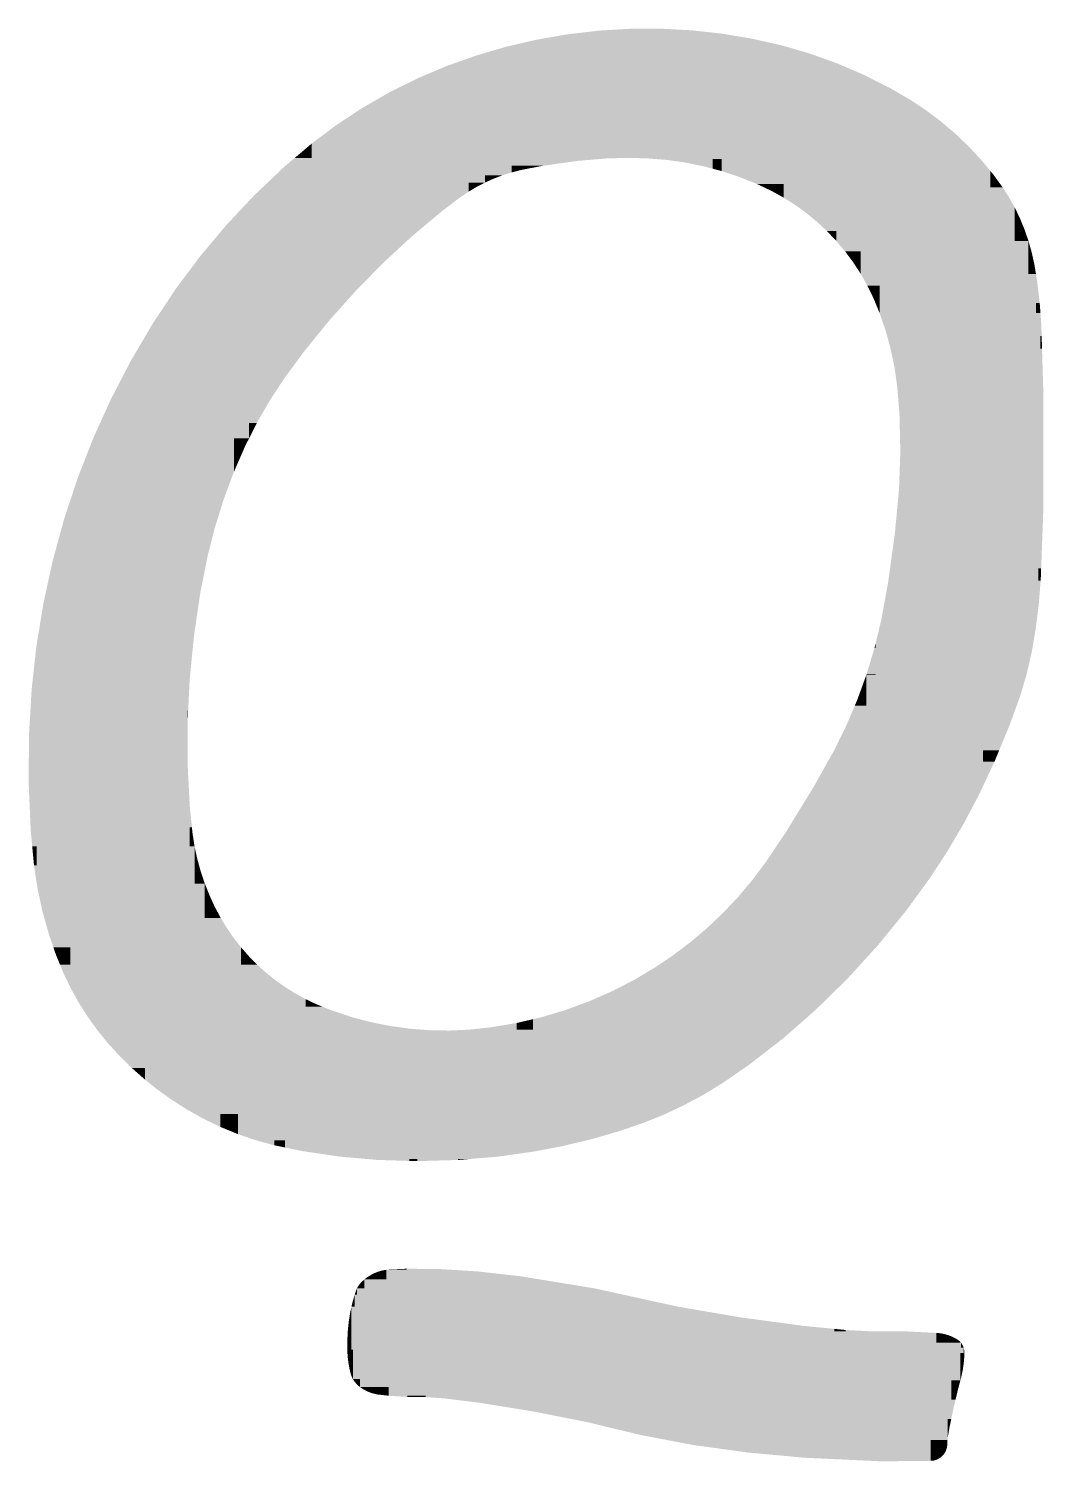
# Model space of a CAD drawing. Extents: x 149 to 8866, y 149 to 4853.
# Drawn here: x 5125.69 to 5158.85, y 4737.97 to 4784.81 of the extents above; entities that cross this region are included whole.
import ezdxf

# ---------------------------------------------------------------- set-up
doc = ezdxf.new("R2010")
doc.units = 0
doc.layers.add('L1D0', color=1, linetype='CONTINUOUS')

msp = doc.modelspace()

# ---------------------------------------------------------------- linework, layer by layer
at = {"layer": 'L1D0'}
for points in [[(5141.287, 4784.211), (5142.28, 4784.442), (5142.494, 4784.211), (5142.494, 4784.479)], [(5142.494, 4784.362), (5142.494, 4784.479), (5143.285, 4784.362), (5143.285, 4784.618)], [(5142.494, 4780.533), (5142.494, 4784.362), (5144.217, 4780.533), (5144.217, 4784.362)], [(5143.285, 4784.362), (5143.285, 4784.618), (5144.298, 4784.362), (5144.298, 4784.738)], [(5144.217, 4780.581), (5144.217, 4784.362), (5145.219, 4780.581), (5145.219, 4784.362)], [(5144.298, 4784.738), (5144.807, 4784.769), (5145.313, 4784.738), (5145.313, 4784.8)], [(5144.298, 4784.362), (5144.298, 4784.738), (5145.313, 4784.362), (5145.313, 4784.738)], [(5145.219, 4780.581), (5145.219, 4784.362), (5146.221, 4780.581), (5146.221, 4784.362)], [(5145.313, 4784.362), (5145.313, 4784.8), (5146.326, 4784.362), (5146.326, 4784.805)], [(5146.221, 4780.539), (5146.221, 4784.362), (5149.84, 4780.539), (5149.84, 4784.362)], [(5146.326, 4784.362), (5146.326, 4784.805), (5147.339, 4784.362), (5147.339, 4784.752)], [(5147.339, 4784.362), (5147.339, 4784.752), (5148.346, 4784.362), (5148.346, 4784.642)], [(5148.346, 4784.362), (5148.346, 4784.642), (5149.84, 4784.362), (5149.345, 4784.474)], [(5149.84, 4783.991), (5149.84, 4784.362), (5151.217, 4783.991), (5150.304, 4784.257)], [(5139.345, 4783.583), (5139.827, 4783.753), (5140.308, 4783.583), (5140.308, 4783.924)], [(5140.308, 4783.924), (5141.287, 4784.211), (5141.287, 4783.924)], [(5140.308, 4783.184), (5140.308, 4783.924), (5142.494, 4783.184), (5142.494, 4783.924)], [(5141.287, 4783.924), (5141.287, 4784.211), (5142.494, 4783.924), (5142.494, 4784.211)], [(5149.84, 4783.67), (5149.84, 4783.991), (5151.217, 4783.67), (5151.217, 4783.991)], [(5151.217, 4783.67), (5151.217, 4783.991), (5152.112, 4783.67)], [(5138.404, 4783.184), (5139.345, 4783.583), (5140.308, 4783.184), (5140.308, 4783.583)], [(5149.84, 4783.295), (5149.84, 4783.67), (5152.986, 4783.295), (5152.112, 4783.67)], [(5136.603, 4782.219), (5137.49, 4782.729), (5138.404, 4782.219), (5138.404, 4783.184)], [(5138.404, 4782.219), (5138.404, 4783.184), (5142.494, 4782.219), (5142.494, 4783.184)], [(5149.84, 4782.134), (5149.84, 4783.295), (5152.986, 4782.134), (5152.986, 4783.295)], [(5152.986, 4782.627), (5152.986, 4783.295), (5154.246, 4782.627), (5153.835, 4782.867)], [(5152.986, 4782.134), (5152.986, 4782.627), (5154.246, 4782.134), (5154.246, 4782.627)], [(5154.246, 4782.134), (5154.246, 4782.627), (5155.022, 4782.134), (5154.511, 4782.473)], [(5134.932, 4781.044), (5135.75, 4781.657), (5136.603, 4781.044), (5136.603, 4782.219)], [(5136.603, 4780.323), (5136.603, 4782.219), (5142.494, 4780.323), (5142.494, 4782.219)], [(5149.84, 4780.15), (5149.84, 4782.134), (5155.022, 4780.15), (5155.022, 4782.134)], [(5155.022, 4781.367), (5155.022, 4782.134), (5155.979, 4781.367), (5155.512, 4781.764)], [(5155.022, 4780.943), (5155.022, 4781.367), (5156.422, 4780.943), (5155.979, 4781.367)], [(5134.386, 4780.581), (5134.543, 4780.713), (5134.932, 4780.581), (5134.932, 4780.713)], [(5134.543, 4780.713), (5134.932, 4781.044), (5134.932, 4780.713)], [(5134.932, 4780.282), (5134.932, 4781.044), (5136.603, 4780.282), (5136.603, 4781.044)], [(5155.022, 4780.493), (5155.022, 4780.943), (5156.839, 4780.493), (5156.422, 4780.943)], [(5133.502, 4779.776), (5134.034, 4780.282), (5136.603, 4779.776), (5136.603, 4780.282)], [(5134.034, 4780.282), (5134.386, 4780.581), (5134.932, 4780.282), (5134.932, 4780.581)], [(5136.603, 4779.776), (5136.603, 4780.323), (5140.606, 4779.776), (5140.606, 4780.323)], [(5140.606, 4780.106), (5140.606, 4780.323), (5141.474, 4780.106), (5141.474, 4780.323)], [(5141.474, 4780.213), (5141.474, 4780.323), (5141.926, 4780.213), (5141.926, 4780.323)], [(5141.474, 4780.106), (5141.474, 4780.213), (5141.774, 4780.183), (5141.926, 4780.213)], [(5141.926, 4780.213), (5141.926, 4780.323), (5142.494, 4780.323)], [(5142.494, 4780.323), (5142.494, 4780.533), (5143.64, 4780.483), (5144.217, 4780.533)], [(5144.217, 4780.533), (5144.217, 4780.581), (5144.55, 4780.561), (5145.219, 4780.581)], [(5146.221, 4780.539), (5145.888, 4780.566), (5146.221, 4780.581), (5145.219, 4780.581)], [(5147.138, 4780.43), (5146.529, 4780.515), (5147.138, 4780.539), (5146.221, 4780.539)], [(5147.138, 4780.43), (5147.138, 4780.539), (5148.04, 4780.43), (5148.04, 4780.539)], [(5148.04, 4780.228), (5147.742, 4780.307), (5148.04, 4780.43), (5147.138, 4780.43)], [(5148.336, 4780.15), (5148.04, 4780.228), (5148.336, 4780.539), (5148.04, 4780.539)], [(5148.336, 4780.15), (5148.336, 4780.539), (5149.84, 4780.15), (5149.84, 4780.539)], [(5149.488, 4779.728), (5148.918, 4779.956), (5149.488, 4780.15), (5148.336, 4780.15)], [(5149.488, 4779.728), (5149.488, 4780.15), (5150.36, 4779.728), (5150.36, 4780.15)], [(5150.36, 4779.283), (5150.36, 4780.15), (5152.084, 4779.283), (5152.084, 4780.15)], [(5152.084, 4778.954), (5152.084, 4780.15), (5157.122, 4778.954), (5157.122, 4780.15)], [(5155.022, 4780.15), (5155.022, 4780.493), (5157.122, 4780.15), (5156.839, 4780.493)], [(5157.122, 4779.771), (5157.122, 4780.15), (5157.409, 4779.771), (5157.229, 4780.02)], [(5132.153, 4778.39), (5133.066, 4779.362), (5133.502, 4778.39), (5133.502, 4779.776)], [(5133.502, 4778.39), (5133.502, 4779.776), (5137.511, 4778.39), (5137.511, 4779.776)], [(5137.511, 4778.834), (5137.511, 4779.776), (5139.19, 4778.834), (5139.19, 4779.776)], [(5139.19, 4779.476), (5139.19, 4779.776), (5140.064, 4779.476), (5140.064, 4779.776)], [(5140.064, 4779.476), (5140.064, 4779.776), (5140.331, 4779.634), (5140.606, 4779.776)], [(5140.606, 4780.013), (5140.606, 4780.106), (5141.179, 4780.013), (5141.474, 4780.106)], [(5140.606, 4779.776), (5140.606, 4780.013), (5140.889, 4779.903), (5141.179, 4780.013)], [(5149.968, 4779.5), (5149.765, 4779.596), (5149.968, 4779.728), (5149.488, 4779.728)], [(5149.968, 4779.5), (5149.968, 4779.728), (5150.36, 4779.5), (5150.36, 4779.728)], [(5157.122, 4779.616), (5157.122, 4779.771), (5157.523, 4779.616), (5157.409, 4779.771)], [(5139.19, 4779.303), (5139.19, 4779.476), (5139.807, 4779.303), (5140.064, 4779.476)], [(5139.19, 4778.834), (5139.19, 4779.303), (5139.684, 4779.209), (5139.807, 4779.303)], [(5150.36, 4779.283), (5149.968, 4779.5), (5150.36, 4779.5)], [(5150.738, 4779.043), (5150.36, 4779.283), (5152.084, 4779.043), (5152.084, 4779.283)], [(5157.122, 4779.291), (5157.122, 4779.616), (5157.73, 4779.291), (5157.523, 4779.616)], [(5157.122, 4778.954), (5157.122, 4779.291), (5157.918, 4778.954), (5157.73, 4779.291)], [(5137.511, 4777.367), (5137.511, 4778.834), (5138.238, 4778.037), (5139.19, 4778.834)], [(5151.101, 4778.781), (5150.738, 4779.043), (5152.084, 4778.781), (5152.084, 4779.043)], [(5151.447, 4778.496), (5151.101, 4778.781), (5152.084, 4778.496), (5152.084, 4778.781)], [(5152.084, 4777.866), (5152.084, 4778.954), (5157.918, 4777.866), (5157.918, 4778.954)], [(5157.918, 4778.429), (5157.918, 4778.954), (5158.158, 4778.429), (5158.086, 4778.607)], [(5131.295, 4777.367), (5132.153, 4778.39), (5137.511, 4777.367), (5137.511, 4778.39)], [(5151.775, 4778.191), (5151.447, 4778.496), (5152.084, 4778.191), (5152.084, 4778.496)], [(5157.918, 4778.247), (5157.918, 4778.429), (5158.233, 4778.247), (5158.158, 4778.429)], [(5152.084, 4777.866), (5151.93, 4778.028), (5152.084, 4778.191), (5151.775, 4778.191)], [(5152.372, 4777.523), (5152.084, 4777.866), (5152.882, 4777.523), (5152.882, 4777.866)], [(5152.882, 4776.788), (5152.882, 4777.866), (5158.363, 4776.788), (5158.363, 4777.866)], [(5157.918, 4777.874), (5157.918, 4778.247), (5158.361, 4777.874), (5158.233, 4778.247)], [(5157.918, 4777.866), (5157.918, 4777.874), (5158.363, 4777.866), (5158.361, 4777.874)], [(5158.363, 4777.495), (5158.363, 4777.866), (5158.469, 4777.495)], [(5130.496, 4776.298), (5131.295, 4777.367), (5135.424, 4776.298), (5135.424, 4777.367)], [(5135.424, 4776.755), (5135.424, 4777.367), (5136.89, 4776.755), (5136.89, 4777.367)], [(5136.89, 4776.755), (5136.89, 4777.367), (5137.326, 4777.197), (5137.511, 4777.367)], [(5152.638, 4777.164), (5152.372, 4777.523), (5152.882, 4777.164), (5152.882, 4777.523)], [(5158.363, 4777.111), (5158.363, 4777.495), (5158.555, 4777.111), (5158.469, 4777.495)], [(5152.882, 4776.788), (5152.638, 4777.164), (5152.882, 4777.164)], [(5158.363, 4776.917), (5158.363, 4777.111), (5158.587, 4776.917), (5158.555, 4777.111)], [(5158.363, 4776.788), (5158.363, 4776.917), (5158.608, 4776.788), (5158.587, 4776.917)], [(5135.424, 4776.281), (5135.424, 4776.755), (5136.422, 4776.281), (5136.89, 4776.755)], [(5153.102, 4776.399), (5152.882, 4776.788), (5153.499, 4776.399), (5153.499, 4776.788)], [(5153.298, 4775.996), (5153.102, 4776.399), (5153.499, 4775.996), (5153.499, 4776.399)], [(5153.499, 4775.507), (5153.499, 4776.788), (5158.608, 4775.507), (5158.608, 4776.788)], [(5158.608, 4775.841), (5158.608, 4776.788), (5158.731, 4775.841), (5158.646, 4776.56)], [(5129.738, 4775.156), (5130.127, 4775.742), (5130.496, 4775.156), (5130.496, 4776.298)], [(5130.496, 4775.156), (5130.496, 4776.298), (5135.424, 4775.156), (5135.424, 4776.298)], [(5135.424, 4775.156), (5135.424, 4776.281), (5135.533, 4775.29), (5136.422, 4776.281)], [(5153.499, 4775.507), (5153.383, 4775.79), (5153.499, 4775.996), (5153.298, 4775.996)], [(5153.858, 4774.34), (5153.697, 4774.929), (5153.858, 4775.507), (5153.499, 4775.507)], [(5153.858, 4774.34), (5153.858, 4775.507), (5158.756, 4774.34), (5158.756, 4775.507)], [(5158.608, 4775.507), (5158.608, 4775.841), (5158.756, 4775.507), (5158.731, 4775.841)], [(5158.756, 4774.757), (5158.756, 4775.507), (5158.795, 4774.757), (5158.785, 4775.119)], [(5129.026, 4773.944), (5129.738, 4775.156), (5134.462, 4773.944), (5134.462, 4775.156)], [(5134.462, 4773.944), (5134.462, 4775.156), (5134.692, 4774.257), (5135.424, 4775.156)], [(5158.756, 4774.34), (5158.756, 4774.757), (5158.807, 4774.34), (5158.795, 4774.757)], [(5154.071, 4773.137), (5153.984, 4773.741), (5154.071, 4774.34), (5153.858, 4774.34)], [(5154.071, 4773.137), (5154.071, 4774.34), (5158.843, 4773.137), (5158.807, 4774.34)], [(5128.378, 4772.696), (5129.026, 4773.944), (5133.598, 4772.696), (5133.598, 4773.944)], [(5133.598, 4773.72), (5133.598, 4773.944), (5134.297, 4773.72), (5134.462, 4773.944)], [(5133.598, 4773.375), (5133.598, 4773.72), (5134.042, 4773.375), (5134.297, 4773.72)], [(5133.598, 4772.696), (5133.598, 4773.375), (5134.042, 4773.375)], [(5154.147, 4772.219), (5154.096, 4772.833), (5154.147, 4773.137), (5154.071, 4773.137)], [(5154.147, 4772.219), (5154.147, 4773.137), (5158.843, 4772.219), (5158.843, 4773.137)], [(5158.843, 4772.219), (5158.843, 4773.137), (5158.85, 4772.219), (5158.85, 4772.889)], [(5127.797, 4771.415), (5128.378, 4772.696), (5132.893, 4771.415), (5132.893, 4772.696)], [(5132.893, 4772.656), (5132.893, 4772.696), (5133.572, 4772.656), (5133.598, 4772.696)], [(5132.893, 4771.912), (5132.893, 4772.656), (5133.143, 4771.912), (5133.572, 4772.656)], [(5154.177, 4770.988), (5154.147, 4772.219), (5158.85, 4770.988), (5158.85, 4772.219)], [(5132.893, 4771.415), (5132.893, 4771.912), (5133.143, 4771.912)], [(5127.366, 4770.311), (5127.797, 4771.415), (5132.394, 4770.311), (5132.394, 4771.415)], [(5132.394, 4771.145), (5132.394, 4771.415), (5132.757, 4771.145), (5132.893, 4771.415)], [(5132.394, 4770.752), (5132.394, 4771.145), (5132.586, 4770.752), (5132.757, 4771.145)], [(5154.134, 4769.757), (5154.177, 4770.988), (5158.85, 4769.757), (5158.85, 4770.988)], [(5127.066, 4769.438), (5127.286, 4770.106), (5127.366, 4769.438), (5127.366, 4770.311)], [(5127.366, 4769.438), (5127.366, 4770.311), (5131.772, 4769.438), (5131.772, 4770.311)], [(5131.772, 4768.492), (5131.772, 4770.311), (5132.059, 4769.41), (5132.394, 4770.311)], [(5132.394, 4770.311), (5132.394, 4770.752), (5132.586, 4770.752)], [(5126.769, 4768.492), (5126.844, 4768.766), (5127.066, 4768.492), (5127.066, 4769.438)], [(5127.066, 4768.492), (5127.066, 4769.438), (5131.772, 4768.492), (5131.772, 4769.438)], [(5154, 4768.32), (5154.077, 4769.144), (5154.134, 4768.32), (5154.134, 4769.757)], [(5154.134, 4768.32), (5154.134, 4769.757), (5158.822, 4768.32), (5158.822, 4769.757)], [(5158.822, 4768.32), (5158.822, 4769.757), (5158.85, 4769.092), (5158.85, 4769.757)], [(5126.403, 4767.089), (5126.471, 4767.4), (5126.769, 4767.089), (5126.769, 4768.492)], [(5126.769, 4767.089), (5126.769, 4768.492), (5131.442, 4767.089), (5131.442, 4768.492)], [(5131.442, 4767.089), (5131.442, 4768.492), (5131.535, 4767.561), (5131.772, 4768.492)], [(5153.84, 4767.163), (5154, 4768.32), (5158.779, 4767.163), (5158.822, 4768.32)], [(5126.145, 4765.867), (5126.17, 4766.017), (5126.403, 4765.867), (5126.403, 4767.089)], [(5126.403, 4765.867), (5126.403, 4767.089), (5131.225, 4765.867), (5131.225, 4767.089)], [(5131.225, 4765.867), (5131.225, 4767.089), (5131.3, 4766.377), (5131.442, 4767.089)], [(5153.624, 4765.867), (5153.773, 4766.681), (5153.84, 4765.867), (5153.84, 4767.163)], [(5153.84, 4765.867), (5153.84, 4767.163), (5158.687, 4765.867), (5158.687, 4767.163)], [(5158.687, 4766.756), (5158.687, 4767.163), (5158.763, 4766.756), (5158.779, 4767.163)], [(5158.687, 4765.867), (5158.687, 4766.756), (5158.697, 4765.943), (5158.763, 4766.756)], [(5125.941, 4764.62), (5126.145, 4765.867), (5126.145, 4764.62)], [(5126.145, 4764.62), (5126.145, 4765.867), (5131.058, 4764.62), (5131.058, 4765.867)], [(5131.058, 4764.62), (5131.058, 4765.867), (5131.089, 4764.941), (5131.225, 4765.867)], [(5153.374, 4764.732), (5153.543, 4765.429), (5153.624, 4764.732), (5153.624, 4765.867)], [(5153.624, 4764.732), (5153.624, 4765.867), (5158.523, 4764.732), (5158.523, 4765.867)], [(5158.523, 4764.732), (5158.523, 4765.867), (5158.593, 4765.134), (5158.687, 4765.867)], [(5153.333, 4764.562), (5153.374, 4764.732), (5153.374, 4764.562)], [(5153.374, 4763.691), (5153.374, 4764.732), (5158.301, 4763.691), (5158.301, 4764.732)], [(5158.301, 4763.691), (5158.301, 4764.732), (5158.462, 4764.382), (5158.523, 4764.732)], [(5125.817, 4763.496), (5125.941, 4764.62), (5130.948, 4763.496), (5131.058, 4764.62)], [(5153.076, 4763.709), (5153.333, 4764.562), (5153.374, 4763.709), (5153.374, 4764.562)], [(5125.745, 4762.506), (5125.786, 4763.212), (5125.817, 4762.506), (5125.817, 4763.496)], [(5125.817, 4762.506), (5125.817, 4763.496), (5130.901, 4762.506), (5130.901, 4763.496)], [(5130.901, 4762.506), (5130.901, 4763.496), (5130.913, 4762.771), (5130.948, 4763.496)], [(5152.768, 4762.863), (5152.924, 4763.29), (5153.069, 4762.863), (5153.069, 4763.29)], [(5152.924, 4763.29), (5153.069, 4763.691), (5153.069, 4763.29)], [(5153.069, 4763.691), (5153.076, 4763.709), (5153.374, 4763.691), (5153.374, 4763.709)], [(5153.069, 4762.677), (5153.069, 4763.691), (5157.979, 4762.677), (5157.979, 4763.691)], [(5157.979, 4762.677), (5157.979, 4763.691), (5158.099, 4763.011), (5158.301, 4763.691)], [(5152.689, 4762.677), (5152.768, 4762.863), (5153.069, 4762.677), (5153.069, 4762.863)], [(5125.699, 4761.726), (5125.72, 4762.092), (5125.745, 4761.726), (5125.745, 4762.506)], [(5125.745, 4761.726), (5125.745, 4762.506), (5130.881, 4761.726), (5130.881, 4762.506)], [(5130.881, 4762.092), (5130.881, 4762.506), (5130.901, 4762.506)], [(5152.012, 4761.211), (5152.412, 4762.027), (5152.689, 4761.211), (5152.689, 4762.677)], [(5152.689, 4761.211), (5152.689, 4762.677), (5157.405, 4761.211), (5157.405, 4762.677)], [(5157.405, 4761.211), (5157.405, 4762.677), (5157.755, 4762.058), (5157.979, 4762.677)], [(5130.881, 4761.726), (5130.881, 4762.092), (5130.882, 4761.726)], [(5125.692, 4760.733), (5125.699, 4761.726), (5130.884, 4760.733), (5130.882, 4761.726)], [(5151.363, 4760.054), (5151.789, 4760.814), (5152.012, 4760.054), (5152.012, 4761.211)], [(5152.012, 4760.054), (5152.012, 4761.211), (5156.883, 4760.054), (5156.883, 4761.211)], [(5156.883, 4760.842), (5156.883, 4761.211), (5157.253, 4760.842), (5157.405, 4761.211)], [(5125.722, 4759.375), (5125.688, 4760.163), (5125.722, 4760.733), (5125.692, 4760.733)], [(5125.722, 4759.375), (5125.722, 4760.733), (5130.884, 4759.375), (5130.884, 4760.733)], [(5130.884, 4759.375), (5130.884, 4760.733), (5130.954, 4759.375)], [(5156.883, 4760.054), (5156.883, 4760.842), (5156.973, 4760.246), (5157.253, 4760.842)], [(5150.61, 4758.824), (5151.363, 4760.054), (5151.363, 4758.824)], [(5151.363, 4758.824), (5151.363, 4760.054), (5156.251, 4758.824), (5156.251, 4760.054)], [(5156.251, 4758.824), (5156.251, 4760.054), (5156.747, 4759.764), (5156.883, 4760.054)], [(5125.804, 4758.075), (5125.755, 4758.602), (5125.804, 4759.375), (5125.722, 4759.375)], [(5125.804, 4758.075), (5125.804, 4759.375), (5130.954, 4758.075), (5130.954, 4759.375)], [(5130.954, 4758.699), (5130.954, 4759.375), (5131.024, 4758.699)], [(5130.954, 4758.49), (5130.954, 4758.699), (5131.045, 4758.49), (5131.024, 4758.699)], [(5149.969, 4757.844), (5150.454, 4758.569), (5150.61, 4757.844), (5150.61, 4758.824)], [(5150.61, 4756.975), (5150.61, 4758.824), (5155.096, 4756.975), (5155.096, 4758.824)], [(5155.096, 4757.907), (5155.096, 4758.824), (5155.71, 4757.907), (5156.251, 4758.824)], [(5130.954, 4758.075), (5130.954, 4758.49), (5131.11, 4758.075), (5131.045, 4758.49)], [(5125.828, 4757.824), (5125.804, 4758.075), (5125.953, 4757.824), (5125.953, 4758.075)], [(5125.863, 4757.452), (5125.828, 4757.824), (5125.953, 4757.452), (5125.953, 4757.824)], [(5125.953, 4756.861), (5125.953, 4758.075), (5131.11, 4756.861), (5131.11, 4758.075)], [(5131.11, 4757.664), (5131.11, 4758.075), (5131.199, 4757.664)], [(5131.11, 4757.259), (5131.11, 4757.664), (5131.311, 4757.259), (5131.199, 4757.664)], [(5149.77, 4757.547), (5149.969, 4757.844), (5150.61, 4757.547), (5150.61, 4757.844)], [(5155.096, 4756.975), (5155.096, 4757.907), (5155.127, 4757.018), (5155.71, 4757.907)], [(5125.953, 4756.861), (5125.863, 4757.452), (5125.953, 4757.452)], [(5131.11, 4756.861), (5131.11, 4757.259), (5131.444, 4756.861), (5131.311, 4757.259)], [(5149.341, 4756.975), (5149.77, 4757.547), (5150.61, 4756.975), (5150.61, 4757.547)], [(5126.132, 4755.98), (5125.976, 4756.712), (5126.132, 4756.861), (5125.953, 4756.861)], [(5126.132, 4755.98), (5126.132, 4756.861), (5131.444, 4755.98), (5131.444, 4756.861)], [(5131.444, 4756.471), (5131.444, 4756.861), (5131.6, 4756.471)], [(5148.389, 4755.907), (5148.88, 4756.428), (5149.341, 4755.907), (5149.341, 4756.975)], [(5149.341, 4755.988), (5149.341, 4756.975), (5154.378, 4755.988), (5154.378, 4756.975)], [(5154.378, 4755.988), (5154.378, 4756.975), (5154.814, 4756.588), (5155.096, 4756.975)], [(5131.444, 4756.089), (5131.444, 4756.471), (5131.776, 4756.089), (5131.6, 4756.471)], [(5126.497, 4754.773), (5126.332, 4755.259), (5126.497, 4755.98), (5126.132, 4755.98)], [(5126.497, 4754.773), (5126.497, 4755.98), (5131.444, 4754.773), (5131.444, 4755.98)], [(5131.444, 4755.904), (5131.444, 4756.089), (5131.876, 4755.904), (5131.776, 4756.089)], [(5131.444, 4755.732), (5131.444, 4755.904), (5131.967, 4755.732), (5131.876, 4755.904)], [(5147.871, 4755.415), (5148.389, 4755.907), (5149.341, 4755.415), (5149.341, 4755.907)], [(5149.341, 4754.839), (5149.341, 4755.988), (5153.442, 4754.839), (5154.378, 4755.988)], [(5131.444, 4755.4), (5131.444, 4755.732), (5132.17, 4755.4), (5131.967, 4755.732)], [(5131.444, 4755.08), (5131.444, 4755.4), (5132.391, 4755.08), (5132.17, 4755.4)], [(5147.178, 4754.839), (5147.326, 4754.951), (5147.871, 4754.839), (5147.871, 4755.415)], [(5147.871, 4754.839), (5147.871, 4755.415), (5149.341, 4754.839), (5149.341, 4755.415)], [(5131.444, 4754.773), (5131.444, 4755.08), (5132.631, 4754.773), (5132.391, 4755.08)], [(5126.573, 4754.551), (5126.497, 4754.773), (5127.055, 4754.551), (5127.055, 4754.773)], [(5126.714, 4754.204), (5126.573, 4754.551), (5127.055, 4754.204), (5127.055, 4754.551)], [(5127.055, 4753.456), (5127.055, 4754.773), (5132.631, 4753.456), (5132.631, 4754.773)], [(5132.631, 4754.204), (5132.631, 4754.773), (5133.161, 4754.204), (5132.888, 4754.482)], [(5146.163, 4754.119), (5146.755, 4754.519), (5147.178, 4754.119), (5147.178, 4754.839)], [(5147.178, 4753.744), (5147.178, 4754.839), (5152.443, 4753.744), (5153.442, 4754.839)], [(5127.055, 4753.456), (5126.818, 4753.95), (5127.055, 4754.204), (5126.714, 4754.204)], [(5132.631, 4753.944), (5132.631, 4754.204), (5133.451, 4753.944), (5133.161, 4754.204)], [(5132.631, 4753.7), (5132.631, 4753.944), (5133.754, 4753.7), (5133.451, 4753.944)], [(5145.5, 4753.724), (5145.855, 4753.936), (5146.163, 4753.724), (5146.163, 4754.119)], [(5146.163, 4753.724), (5146.163, 4754.119), (5147.178, 4753.724), (5147.178, 4754.119)], [(5127.613, 4752.512), (5127.32, 4752.976), (5127.613, 4753.456), (5127.055, 4753.456)], [(5127.613, 4752.512), (5127.613, 4753.456), (5132.631, 4752.512), (5132.631, 4753.456)], [(5132.631, 4753.475), (5132.631, 4753.7), (5134.071, 4753.475), (5133.754, 4753.7)], [(5132.631, 4752.512), (5132.631, 4753.475), (5134.071, 4752.512), (5134.071, 4753.475)], [(5134.071, 4753.082), (5134.071, 4753.475), (5134.743, 4753.082), (5134.401, 4753.268)], [(5144.767, 4753.345), (5145.5, 4753.724), (5147.178, 4753.345), (5147.178, 4753.724)], [(5147.178, 4752.49), (5147.178, 4753.744), (5151.135, 4752.49), (5151.135, 4753.744)], [(5151.135, 4753.225), (5151.135, 4753.744), (5151.914, 4753.225), (5152.443, 4753.744)], [(5134.071, 4752.841), (5134.071, 4753.082), (5134.743, 4752.841), (5134.743, 4753.082)], [(5134.743, 4752.841), (5134.743, 4753.082), (5135.275, 4752.841), (5135.094, 4752.914)], [(5143.236, 4752.727), (5144.011, 4753.013), (5144.767, 4752.727), (5144.767, 4753.013)], [(5144.011, 4753.013), (5144.767, 4753.345), (5144.767, 4753.013)], [(5144.767, 4752.49), (5144.767, 4753.345), (5147.178, 4752.49), (5147.178, 4753.345)], [(5151.135, 4752.49), (5151.135, 4753.225), (5151.411, 4752.731), (5151.914, 4753.225)], [(5127.933, 4752.067), (5127.613, 4752.512), (5129.486, 4752.067), (5129.486, 4752.512)], [(5129.486, 4750.454), (5129.486, 4752.512), (5134.071, 4750.454), (5134.071, 4752.512)], [(5134.071, 4752.509), (5134.071, 4752.841), (5135.275, 4752.509), (5135.275, 4752.841)], [(5135.275, 4752.509), (5135.275, 4752.841), (5136.2, 4752.509), (5135.579, 4752.718)], [(5142.445, 4752.49), (5143.236, 4752.727), (5143.236, 4752.49)], [(5143.236, 4752.49), (5143.236, 4752.727), (5144.767, 4752.49), (5144.767, 4752.727)], [(5128.279, 4751.641), (5127.933, 4752.067), (5129.486, 4751.641), (5129.486, 4752.067)], [(5134.071, 4752.117), (5134.071, 4752.509), (5136.2, 4752.117), (5136.2, 4752.509)], [(5134.071, 4748.231), (5134.071, 4752.117), (5138.125, 4748.231), (5138.125, 4752.117)], [(5136.2, 4752.117), (5136.2, 4752.509), (5136.833, 4752.117), (5136.833, 4752.339)], [(5136.833, 4752.117), (5136.833, 4752.339), (5137.476, 4752.117), (5137.476, 4752.208)], [(5137.476, 4752.117), (5137.476, 4752.208), (5138.125, 4752.117)], [(5138.125, 4747.855), (5138.125, 4752.117), (5138.779, 4747.855), (5138.779, 4752.066)], [(5138.779, 4752.055), (5138.779, 4752.066), (5139.435, 4752.055)], [(5138.779, 4747.855), (5138.779, 4752.055), (5140.09, 4747.855), (5140.09, 4752.055)], [(5139.435, 4752.055), (5140.09, 4752.085), (5140.09, 4752.055)], [(5140.09, 4752.085), (5140.416, 4752.12), (5140.826, 4752.085), (5140.826, 4752.164)], [(5140.09, 4748.095), (5140.09, 4752.085), (5142.175, 4748.095), (5142.175, 4752.085)], [(5140.826, 4752.085), (5140.826, 4752.164), (5141.64, 4752.085), (5141.64, 4752.302)], [(5141.64, 4752.085), (5141.64, 4752.302), (5142.175, 4752.085), (5142.175, 4752.427)], [(5142.175, 4752.427), (5142.445, 4752.49), (5148.358, 4752.427), (5148.358, 4752.49)], [(5142.175, 4750.333), (5142.175, 4752.427), (5148.358, 4750.333), (5148.358, 4752.427)], [(5148.358, 4751.803), (5148.358, 4752.49), (5150.35, 4751.803), (5151.135, 4752.49)], [(5128.464, 4751.439), (5128.279, 4751.641), (5129.486, 4751.439), (5129.486, 4751.641)], [(5148.358, 4750.938), (5148.358, 4751.803), (5149.236, 4750.938), (5150.35, 4751.803)], [(5128.656, 4751.229), (5128.464, 4751.439), (5129.486, 4751.229), (5129.486, 4751.439)], [(5129.06, 4750.83), (5128.656, 4751.229), (5129.486, 4750.83), (5129.486, 4751.229)], [(5129.486, 4750.454), (5129.06, 4750.83), (5129.486, 4750.83)], [(5148.358, 4750.333), (5148.358, 4750.938), (5148.656, 4750.538), (5149.236, 4750.938)], [(5129.93, 4750.101), (5129.486, 4750.454), (5131.12, 4750.101), (5131.12, 4750.454)], [(5131.12, 4749.329), (5131.12, 4750.454), (5134.071, 4749.329), (5134.071, 4750.454)], [(5142.175, 4749.305), (5142.175, 4750.333), (5146.445, 4749.305), (5146.445, 4750.333)], [(5146.445, 4749.955), (5146.445, 4750.333), (5147.74, 4749.955), (5148.358, 4750.333)], [(5130.393, 4749.772), (5129.93, 4750.101), (5131.12, 4749.772), (5131.12, 4750.101)], [(5131.12, 4749.329), (5130.873, 4749.468), (5131.12, 4749.772), (5130.393, 4749.772)], [(5146.445, 4749.305), (5146.445, 4749.955), (5147.101, 4749.613), (5147.74, 4749.955)], [(5131.95, 4748.906), (5131.391, 4749.177), (5131.95, 4749.329), (5131.12, 4749.329)], [(5131.95, 4748.906), (5131.95, 4749.329), (5132.525, 4748.906), (5132.525, 4749.329)], [(5132.525, 4748.67), (5132.525, 4749.329), (5134.071, 4748.67), (5134.071, 4749.329)], [(5142.175, 4748.496), (5142.175, 4749.305), (5144.053, 4748.496), (5144.053, 4749.305)], [(5144.053, 4748.918), (5144.053, 4749.305), (5145.43, 4748.918), (5145.43, 4749.305)], [(5145.43, 4748.918), (5145.43, 4749.305), (5145.773, 4749.034), (5146.445, 4749.305)], [(5132.525, 4748.67), (5131.95, 4748.906), (5132.525, 4748.906)], [(5144.053, 4748.496), (5144.053, 4748.918), (5144.976, 4748.763), (5145.43, 4748.918)], [(5133.113, 4748.47), (5132.525, 4748.67), (5133.113, 4748.67)], [(5133.113, 4748.47), (5133.113, 4748.67), (5134.071, 4748.47), (5134.071, 4748.67)], [(5133.712, 4748.306), (5133.113, 4748.47), (5133.712, 4748.47)], [(5133.712, 4748.306), (5133.712, 4748.47), (5134.071, 4748.306), (5134.071, 4748.47)], [(5134.071, 4748.231), (5134.016, 4748.242), (5134.071, 4748.306), (5133.712, 4748.306)], [(5142.175, 4748.095), (5142.175, 4748.496), (5143.118, 4748.273), (5144.053, 4748.496)], [(5135.858, 4747.934), (5134.626, 4748.116), (5135.858, 4748.231), (5134.071, 4748.231)], [(5137.099, 4747.825), (5135.858, 4747.934), (5137.099, 4748.231), (5135.858, 4748.231)], [(5137.099, 4747.825), (5137.099, 4748.231), (5138.125, 4747.825), (5138.125, 4748.231)], [(5138.386, 4747.787), (5138.125, 4747.794), (5138.386, 4747.855), (5138.125, 4747.855)], [(5138.386, 4747.787), (5138.386, 4747.855), (5139.716, 4747.824), (5139.716, 4747.855)], [(5139.716, 4747.824), (5139.716, 4747.855), (5140.09, 4747.855)], [(5140.09, 4747.855), (5140.09, 4748.095), (5141.041, 4747.935), (5141.041, 4748.095)], [(5141.041, 4747.935), (5141.041, 4748.095), (5141.699, 4748.028), (5142.175, 4748.095)], [(5138.125, 4747.794), (5137.721, 4747.806), (5138.125, 4747.825), (5137.099, 4747.825)], [(5136.879, 4744.07), (5136.957, 4744.11), (5137.119, 4744.07), (5137.119, 4744.11)], [(5136.957, 4744.11), (5137.037, 4744.145), (5137.119, 4744.11), (5137.119, 4744.175)], [(5137.119, 4744.175), (5137.202, 4744.2), (5137.287, 4744.175), (5137.287, 4744.22)], [(5137.119, 4744.07), (5137.119, 4744.175), (5137.373, 4744.07), (5137.373, 4744.175)], [(5137.287, 4744.175), (5137.287, 4744.22), (5137.373, 4744.175), (5137.373, 4744.234)], [(5137.373, 4744.234), (5137.46, 4744.244), (5137.504, 4744.234), (5137.504, 4744.245)], [(5137.373, 4743.922), (5137.373, 4744.234), (5138.04, 4743.922), (5138.04, 4744.234)], [(5137.504, 4744.234), (5137.504, 4744.245), (5138.04, 4744.234), (5138.04, 4744.269)], [(5138.04, 4744.181), (5138.04, 4744.269), (5139.115, 4744.181), (5139.115, 4744.259)], [(5138.04, 4743.024), (5138.04, 4744.181), (5140.36, 4743.024), (5140.36, 4744.181)], [(5139.115, 4744.181), (5139.115, 4744.259), (5140.36, 4744.181), (5139.652, 4744.225)], [(5140.36, 4743.907), (5140.36, 4744.181), (5142.472, 4743.907), (5141.771, 4744.022)], [(5136.386, 4743.547), (5136.396, 4743.573), (5136.419, 4743.547), (5136.419, 4743.626)], [(5136.419, 4743.626), (5136.445, 4743.676), (5136.663, 4743.626), (5136.663, 4743.676)], [(5136.419, 4743.419), (5136.419, 4743.626), (5138.04, 4743.419), (5138.04, 4743.626)], [(5136.445, 4743.676), (5136.476, 4743.725), (5136.663, 4743.676), (5136.663, 4743.725)], [(5136.476, 4743.725), (5136.51, 4743.77), (5136.663, 4743.725), (5136.663, 4743.77)], [(5136.51, 4743.77), (5136.547, 4743.814), (5136.663, 4743.77), (5136.663, 4743.814)], [(5136.547, 4743.814), (5136.567, 4743.833), (5136.663, 4743.814), (5136.663, 4743.833)], [(5136.567, 4743.833), (5136.598, 4743.864), (5136.663, 4743.833), (5136.663, 4743.922)], [(5136.663, 4743.922), (5136.732, 4743.976), (5136.879, 4743.922), (5136.879, 4743.976)], [(5136.663, 4743.626), (5136.663, 4743.922), (5138.04, 4743.626), (5138.04, 4743.922)], [(5136.732, 4743.976), (5136.804, 4744.025), (5136.879, 4743.976), (5136.879, 4744.07)], [(5136.879, 4743.922), (5136.879, 4744.07), (5137.373, 4743.922), (5137.373, 4744.07)], [(5140.36, 4743.25), (5140.36, 4743.907), (5142.472, 4743.25), (5142.472, 4743.907)], [(5142.472, 4743.25), (5142.472, 4743.907), (5145.9, 4743.25), (5144.195, 4743.625)], [(5136.237, 4743.024), (5136.267, 4743.157), (5136.342, 4743.024), (5136.342, 4743.419)], [(5136.342, 4743.419), (5136.386, 4743.547), (5136.419, 4743.419), (5136.419, 4743.547)], [(5136.342, 4743.024), (5136.342, 4743.419), (5138.04, 4743.024), (5138.04, 4743.419)], [(5140.36, 4741.625), (5140.36, 4743.25), (5145.9, 4741.625), (5145.9, 4743.25)], [(5145.9, 4742.865), (5145.9, 4743.25), (5147.866, 4742.865), (5146.879, 4743.035)], [(5136.151, 4742.552), (5136.202, 4742.868), (5136.237, 4742.552), (5136.237, 4743.024)], [(5136.237, 4741.625), (5136.237, 4743.024), (5140.36, 4741.625), (5140.36, 4743.024)], [(5145.9, 4742.401), (5145.9, 4742.865), (5147.866, 4742.401), (5147.866, 4742.865)], [(5147.866, 4742.401), (5147.866, 4742.865), (5148.936, 4742.401), (5148.936, 4742.681)], [(5148.936, 4742.401), (5148.936, 4742.681), (5151.012, 4742.401), (5150.011, 4742.536)], [(5136.1, 4741.898), (5136.118, 4742.229), (5136.237, 4741.898), (5136.237, 4742.229)], [(5136.118, 4742.229), (5136.134, 4742.393), (5136.237, 4742.229), (5136.237, 4742.393)], [(5136.134, 4742.393), (5136.151, 4742.552), (5136.237, 4742.393), (5136.237, 4742.552)], [(5145.9, 4740.625), (5145.9, 4742.401), (5151.012, 4740.625), (5151.012, 4742.401)], [(5151.012, 4742.225), (5151.012, 4742.401), (5152.017, 4742.225), (5152.017, 4742.303)], [(5151.012, 4741.519), (5151.012, 4742.225), (5153.507, 4741.519), (5153.507, 4742.225)], [(5152.017, 4742.225), (5152.017, 4742.303), (5152.388, 4742.225), (5152.388, 4742.267)], [(5152.388, 4742.225), (5152.388, 4742.267), (5153.507, 4742.225), (5153.134, 4742.227)], [(5153.507, 4742.171), (5153.507, 4742.225), (5155.349, 4742.171), (5154.428, 4742.218)], [(5136.1, 4741.625), (5136.1, 4741.898), (5136.237, 4741.625), (5136.237, 4741.898)], [(5153.507, 4741.519), (5153.507, 4742.171), (5155.349, 4741.519), (5155.349, 4742.171)], [(5155.349, 4742.159), (5155.349, 4742.171), (5155.483, 4742.159), (5155.394, 4742.169)], [(5155.349, 4742.122), (5155.349, 4742.159), (5155.483, 4742.122), (5155.483, 4742.159)], [(5155.349, 4742.027), (5155.349, 4742.122), (5155.659, 4742.027), (5155.659, 4742.122)], [(5155.349, 4741.853), (5155.349, 4742.027), (5155.911, 4741.853), (5155.911, 4742.027)], [(5155.349, 4741.685), (5155.349, 4741.853), (5156.156, 4741.685), (5156.156, 4741.853)], [(5155.483, 4742.122), (5155.483, 4742.159), (5155.659, 4742.122), (5155.572, 4742.143)], [(5155.659, 4742.064), (5155.659, 4742.122), (5155.829, 4742.064), (5155.745, 4742.096)], [(5155.659, 4742.027), (5155.659, 4742.064), (5155.911, 4742.027), (5155.829, 4742.064)], [(5155.911, 4741.985), (5155.911, 4742.027), (5155.991, 4741.985)], [(5155.911, 4741.949), (5155.911, 4741.985), (5155.991, 4741.949), (5155.991, 4741.985)], [(5155.911, 4741.889), (5155.911, 4741.949), (5156.049, 4741.889), (5156.049, 4741.949)], [(5155.911, 4741.853), (5155.911, 4741.889), (5156.156, 4741.853), (5156.124, 4741.889)], [(5155.991, 4741.949), (5155.991, 4741.985), (5156.049, 4741.949), (5156.029, 4741.962)], [(5156.049, 4741.889), (5156.049, 4741.949), (5156.124, 4741.889), (5156.088, 4741.921)], [(5156.156, 4741.773), (5156.156, 4741.853), (5156.21, 4741.773), (5156.185, 4741.814)], [(5156.156, 4741.73), (5156.156, 4741.773), (5156.231, 4741.73), (5156.21, 4741.773)], [(5136.113, 4741.41), (5136.1, 4741.625), (5136.284, 4741.41), (5136.284, 4741.625)], [(5136.138, 4741.196), (5136.113, 4741.41), (5136.284, 4741.196), (5136.284, 4741.41)], [(5136.284, 4740.665), (5136.284, 4741.625), (5141.216, 4740.665), (5141.216, 4741.625)], [(5141.216, 4739.76), (5141.216, 4741.625), (5145.9, 4739.76), (5145.9, 4741.625)], [(5151.012, 4740.625), (5151.012, 4741.519), (5156.141, 4740.625), (5156.141, 4741.519)], [(5155.349, 4741.519), (5155.349, 4741.685), (5156.248, 4741.519), (5156.248, 4741.685)], [(5156.141, 4741.406), (5156.141, 4741.519), (5156.268, 4741.406), (5156.271, 4741.519)], [(5156.141, 4741.18), (5156.141, 4741.406), (5156.249, 4741.18), (5156.268, 4741.406)], [(5156.156, 4741.685), (5156.156, 4741.73), (5156.248, 4741.685), (5156.231, 4741.73)], [(5156.248, 4741.591), (5156.248, 4741.685), (5156.268, 4741.591), (5156.26, 4741.638)], [(5156.248, 4741.543), (5156.248, 4741.591), (5156.271, 4741.543), (5156.268, 4741.591)], [(5156.248, 4741.519), (5156.248, 4741.543), (5156.271, 4741.519), (5156.271, 4741.543)], [(5136.176, 4740.983), (5136.138, 4741.196), (5136.284, 4740.983), (5136.284, 4741.196)], [(5136.201, 4740.878), (5136.176, 4740.983), (5136.284, 4740.878), (5136.284, 4740.983)], [(5136.209, 4740.846), (5136.201, 4740.878), (5136.284, 4740.846), (5136.284, 4740.878)], [(5136.229, 4740.784), (5136.209, 4740.846), (5136.284, 4740.784), (5136.284, 4740.846)], [(5156.141, 4740.956), (5156.141, 4741.18), (5156.216, 4740.956), (5156.249, 4741.18)], [(5156.141, 4740.625), (5156.141, 4740.956), (5156.17, 4740.734), (5156.216, 4740.956)], [(5136.284, 4740.665), (5136.254, 4740.724), (5136.284, 4740.784), (5136.229, 4740.784)], [(5136.318, 4740.609), (5136.284, 4740.665), (5136.521, 4740.609), (5136.521, 4740.665)], [(5136.356, 4740.556), (5136.318, 4740.609), (5136.521, 4740.556), (5136.521, 4740.609)], [(5136.399, 4740.506), (5136.356, 4740.556), (5136.521, 4740.506), (5136.521, 4740.556)], [(5136.445, 4740.46), (5136.399, 4740.506), (5136.521, 4740.46), (5136.521, 4740.506)], [(5136.521, 4740.398), (5136.495, 4740.417), (5136.521, 4740.46), (5136.445, 4740.46)], [(5136.521, 4740.398), (5136.521, 4740.665), (5137.457, 4740.398), (5137.457, 4740.665)], [(5136.556, 4740.373), (5136.521, 4740.398), (5136.703, 4740.373), (5136.703, 4740.398)], [(5136.629, 4740.327), (5136.556, 4740.373), (5136.703, 4740.327), (5136.703, 4740.373)], [(5136.703, 4740.286), (5136.703, 4740.398), (5137.026, 4740.286), (5137.026, 4740.398)], [(5137.026, 4740.171), (5137.026, 4740.398), (5137.457, 4740.171), (5137.457, 4740.398)], [(5137.457, 4740.117), (5137.457, 4740.665), (5138.665, 4740.117), (5138.665, 4740.665)], [(5138.665, 4740.072), (5138.665, 4740.665), (5141.216, 4740.072), (5141.216, 4740.665)], [(5145.9, 4738.793), (5145.9, 4740.625), (5151.039, 4738.793), (5151.039, 4740.625)], [(5151.039, 4739.359), (5151.039, 4740.625), (5155.84, 4739.359), (5155.84, 4740.625)], [(5155.84, 4740.305), (5155.84, 4740.625), (5156.056, 4740.305), (5156.141, 4740.625)], [(5136.703, 4740.286), (5136.629, 4740.327), (5136.703, 4740.327)], [(5136.862, 4740.218), (5136.781, 4740.249), (5136.862, 4740.286), (5136.703, 4740.286)], [(5136.862, 4740.218), (5136.862, 4740.286), (5137.026, 4740.218), (5137.026, 4740.286)], [(5137.026, 4740.171), (5136.943, 4740.192), (5137.026, 4740.218), (5136.862, 4740.218)], [(5137.154, 4740.152), (5137.111, 4740.156), (5137.154, 4740.171), (5137.026, 4740.171)], [(5137.457, 4740.117), (5137.154, 4740.152), (5137.457, 4740.171), (5137.154, 4740.171)], [(5138.069, 4740.078), (5137.457, 4740.117), (5138.069, 4740.117)], [(5138.375, 4740.075), (5138.069, 4740.078), (5138.375, 4740.117), (5138.069, 4740.117)], [(5138.665, 4740.072), (5138.375, 4740.075), (5138.665, 4740.117), (5138.375, 4740.117)], [(5139.532, 4739.998), (5139.244, 4740.034), (5139.532, 4740.072), (5138.665, 4740.072)], [(5140.376, 4739.894), (5139.532, 4739.998), (5140.376, 4740.072), (5139.532, 4740.072)], [(5141.216, 4739.76), (5140.376, 4739.894), (5141.216, 4740.072), (5140.376, 4740.072)], [(5155.84, 4739.984), (5155.84, 4740.305), (5155.979, 4739.984), (5156.056, 4740.305)], [(5155.84, 4739.359), (5155.84, 4739.984), (5155.905, 4739.672), (5155.979, 4739.984)], [(5142.149, 4739.61), (5141.216, 4739.76), (5142.149, 4739.76)], [(5143.075, 4739.426), (5142.149, 4739.61), (5143.075, 4739.76), (5142.149, 4739.76)], [(5143.967, 4739.25), (5143.075, 4739.426), (5143.967, 4739.76), (5143.075, 4739.76)], [(5143.967, 4739.25), (5143.967, 4739.76), (5145.9, 4739.25), (5145.9, 4739.76)], [(5144.85, 4739.036), (5143.967, 4739.25), (5144.85, 4739.25)], [(5144.85, 4739.036), (5144.85, 4739.25), (5145.9, 4739.036), (5145.9, 4739.25)], [(5145.9, 4738.793), (5145.705, 4738.83), (5145.9, 4739.036), (5144.85, 4739.036)], [(5151.039, 4738.092), (5151.039, 4739.359), (5153.561, 4738.092), (5153.561, 4739.359)], [(5153.561, 4738.674), (5153.561, 4739.359), (5155.718, 4738.674), (5155.718, 4739.359)], [(5155.718, 4739.091), (5155.718, 4739.359), (5155.785, 4739.091), (5155.84, 4739.359)], [(5155.718, 4738.822), (5155.718, 4739.091), (5155.738, 4738.822), (5155.785, 4739.091)], [(5148.306, 4738.384), (5147.434, 4738.503), (5148.306, 4738.793), (5145.9, 4738.793)], [(5149.214, 4738.259), (5148.306, 4738.384), (5149.214, 4738.793), (5148.306, 4738.793)], [(5151.039, 4738.092), (5149.214, 4738.259), (5151.039, 4738.793), (5149.214, 4738.793)], [(5153.561, 4737.973), (5153.561, 4738.674), (5155.17, 4737.99), (5155.17, 4738.674)], [(5155.17, 4738.498), (5155.17, 4738.674), (5155.709, 4738.498), (5155.709, 4738.674)], [(5155.17, 4738.345), (5155.17, 4738.498), (5155.676, 4738.345), (5155.676, 4738.498)], [(5155.676, 4738.447), (5155.676, 4738.498), (5155.703, 4738.447), (5155.709, 4738.498)], [(5155.709, 4738.575), (5155.709, 4738.674), (5155.711, 4738.575), (5155.718, 4738.674)], [(5155.709, 4738.498), (5155.709, 4738.575), (5155.71, 4738.525), (5155.711, 4738.575)], [(5155.718, 4738.674), (5155.718, 4738.822), (5155.729, 4738.773), (5155.738, 4738.822)], [(5153.561, 4737.973), (5151.954, 4738.048), (5153.561, 4738.092), (5151.039, 4738.092)], [(5155.17, 4738.251), (5155.17, 4738.345), (5155.63, 4738.251), (5155.63, 4738.345)], [(5155.17, 4738.167), (5155.17, 4738.251), (5155.567, 4738.167), (5155.567, 4738.251)], [(5155.17, 4738.067), (5155.17, 4738.167), (5155.445, 4738.067), (5155.445, 4738.167)], [(5155.17, 4738.006), (5155.17, 4738.067), (5155.3, 4738.006), (5155.3, 4738.067)], [(5155.17, 4737.99), (5155.17, 4738.006), (5155.196, 4737.99), (5155.196, 4738.006)], [(5155.196, 4737.99), (5155.196, 4738.006), (5155.249, 4737.996), (5155.249, 4738.006)], [(5155.249, 4737.996), (5155.249, 4738.006), (5155.3, 4738.006)], [(5155.3, 4738.042), (5155.3, 4738.067), (5155.399, 4738.042), (5155.445, 4738.067)], [(5155.3, 4738.006), (5155.3, 4738.042), (5155.351, 4738.022), (5155.399, 4738.042)], [(5155.445, 4738.13), (5155.445, 4738.167), (5155.53, 4738.13), (5155.567, 4738.167)], [(5155.445, 4738.067), (5155.445, 4738.13), (5155.489, 4738.096), (5155.53, 4738.13)], [(5155.567, 4738.167), (5155.567, 4738.251), (5155.601, 4738.207), (5155.63, 4738.251)], [(5155.63, 4738.251), (5155.63, 4738.345), (5155.655, 4738.297), (5155.676, 4738.345)], [(5155.676, 4738.345), (5155.676, 4738.447), (5155.692, 4738.395), (5155.703, 4738.447)]]:
    msp.add_solid(points, dxfattribs=at)

doc.saveas('drawing.dxf')
